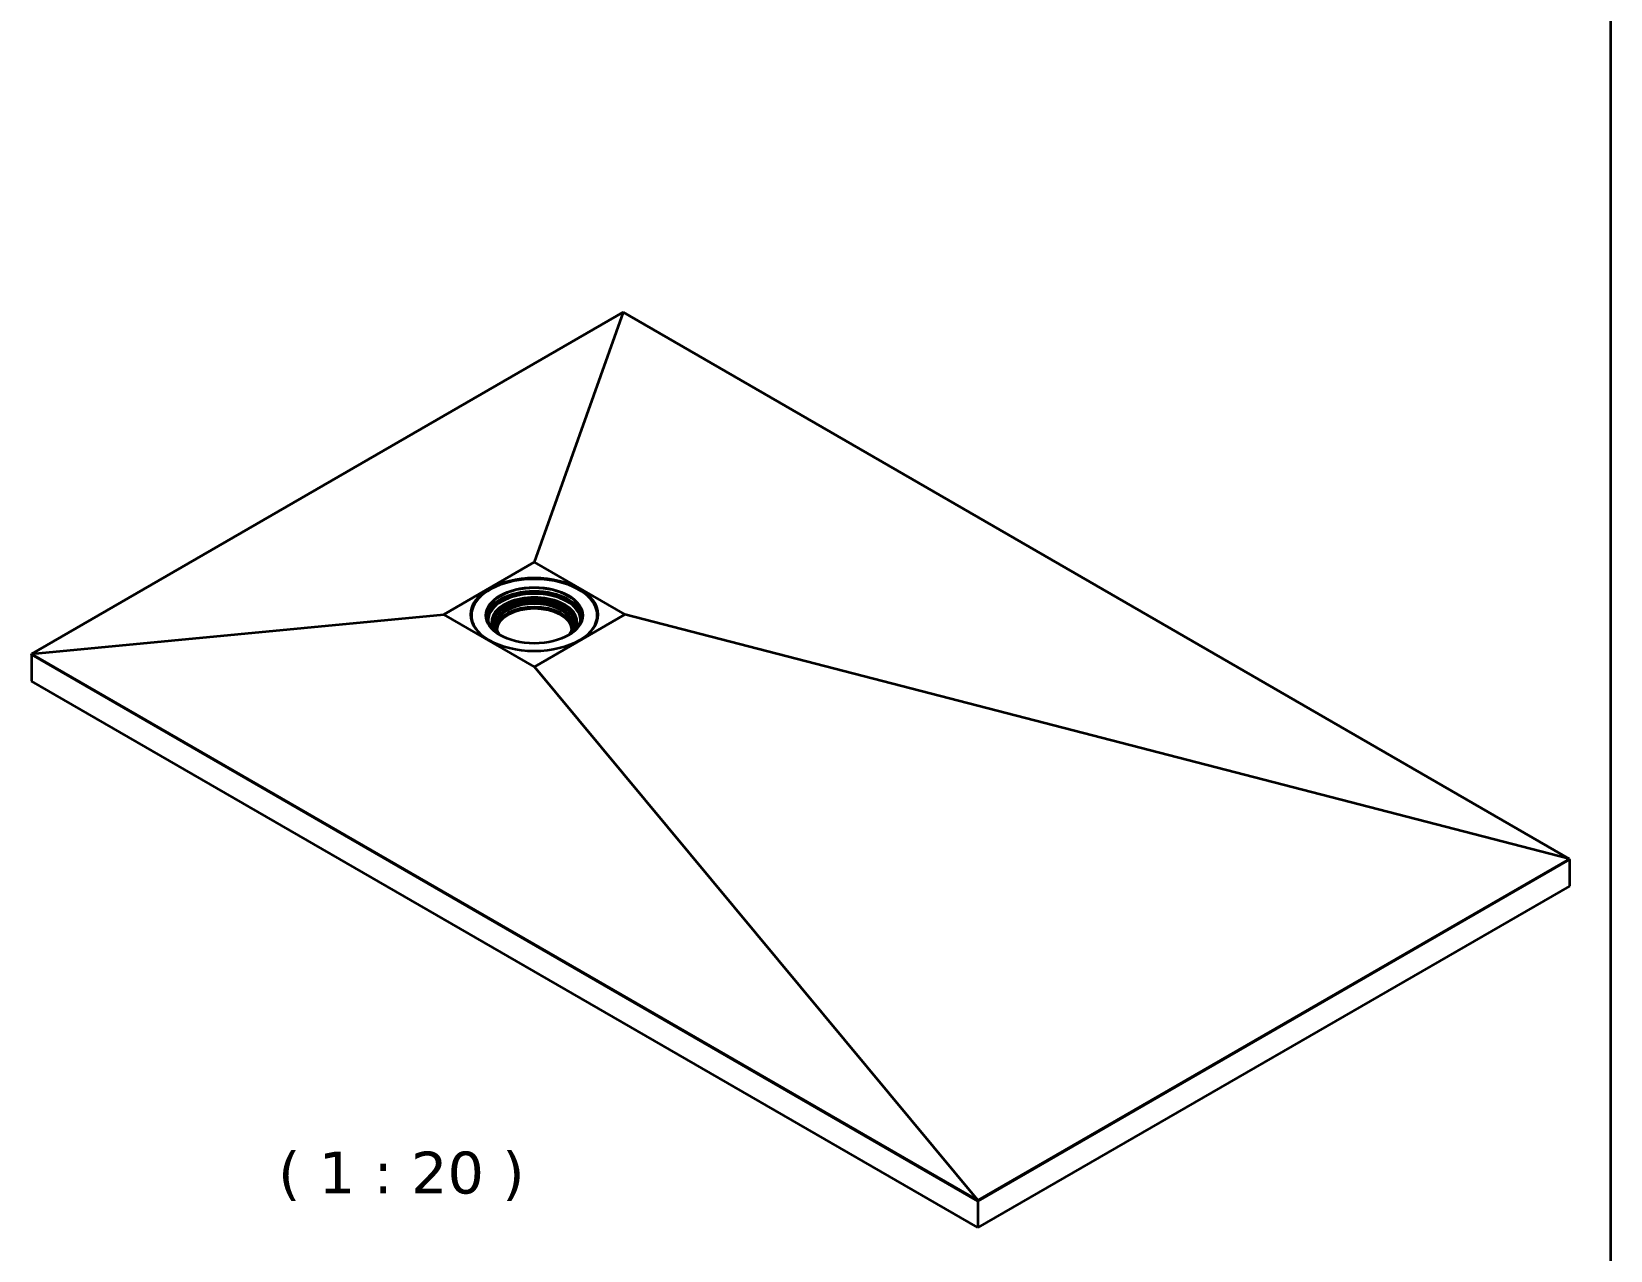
# Model space of a CAD drawing. Header units: millimetres. Extents: x 101 to 3000, y 150 to 4305.
# Drawn here: x 1584 to 3000, y 1108 to 2200 of the extents above; entities that cross this region are included whole.
import ezdxf

# ---------------------------------------------------------------- set-up
doc = ezdxf.new("R2010")
doc.units = ezdxf.units.MM
doc.header["$LTSCALE"] = 15
for name, color, linetype, lineweight in [('_Sichtbarkanten', 7, 'Continuous', 35), ('Rahmen (ISO)', 7, 'Continuous', 35), ('Symbol (ISO)', 7, 'Continuous', 25)]:
    doc.layers.add(name, color=color, linetype=linetype, lineweight=lineweight)
doc.styles.add('Notiztext (DIN)', font='verdana.ttf')

# ---------------------------------------------------------------- blocks, each defined once
blk = doc.blocks.new('Ränder Wedi_hoch')
at = {"layer": 'Rahmen (ISO)'}
blk.add_line((200, 287), (200, 10), dxfattribs=at)

msp = doc.modelspace()

# ---------------------------------------------------------------- linework, layer by layer
at = {"layer": '_Sichtbarkanten'}
for p, q in [((1584.442229654748, 1642.419676469146), (2114.679455146102, 1948.55228134094)), ((2114.679455146102, 1948.55228134094), (2035.141538307354, 1724.456641376488)), ((2114.679455146102, 1948.55228134094), (2114.698566016173, 1948.564166282799)), ((2114.698566016173, 1948.564166282799), (2963.141476294265, 1458.715423641713)), ((1954.028416565466, 1677.625958703999), (2035.141538307354, 1724.456641376488)), ((2035.141538307354, 1724.456641376488), (2116.255912137263, 1677.625235810642)), ((1584.442229654748, 1642.419676469146), (1954.028416565466, 1677.625958703999)), ((2035.142790395376, 1630.794553138153), (1954.028416565466, 1677.625958703999)), ((1978.696542314285, 1676.252448537299), (1978.696542314285, 1676.864820972995)), ((2116.255912137263, 1677.625235810642), (2035.142790395376, 1630.794553138153)), ((2091.571542314286, 1676.252448537299), (2091.571542314286, 1676.864820972995)), ((2963.141476294265, 1458.715423641713), (2116.255912137263, 1677.625235810642)), ((1998.421542314285, 1668.388520283743), (1998.421542314285, 1669.516351744646)), ((2071.846542314285, 1668.388520283743), (2071.846542314285, 1669.516351744645)), ((1584.353469307862, 1641.653405920487), (1584.423219577367, 1642.409552271731)), ((1584.442229654748, 1642.419676469146), (1584.423219577367, 1642.409552271731)), ((2432.866129855458, 1152.560809630646), (1584.423219577367, 1642.409552271731)), ((2432.881606731719, 1151.755457363851), (1584.353469307862, 1641.653405920487)), ((1584.353469307862, 1641.653405920487), (1584.353469307862, 1617.923974037275)), ((2432.866129855458, 1152.560809630646), (2035.142790395376, 1630.794553138153)), ((2432.881606731719, 1128.026025480639), (1584.353469307862, 1617.923974037275)), ((2963.174417896516, 1458.696948937175), (2432.899112081647, 1152.542358380349)), ((2963.141476294265, 1458.715423641713), (2963.174417896516, 1458.696948937175)), ((2963.211692621629, 1457.941675211749), (2963.174417896516, 1458.696948937175)), ((2963.211692621629, 1457.941675211749), (2432.881606731719, 1151.755457363851)), ((2963.211692621629, 1457.941675211749), (2963.211692621629, 1434.212243328536)), ((2963.211692621629, 1434.212243328536), (2432.881606731719, 1128.026025480639)), ((2432.866129855458, 1152.560809630646), (2432.899112081647, 1152.542358380349)), ((2432.881606731719, 1151.755457363851), (2432.899112081647, 1152.542358380349)), ((2432.881606731719, 1151.755457363851), (2432.881606731719, 1128.026025480639))]:
    msp.add_line(p, q, dxfattribs=at)
for centre, major_axis, ratio, start_param, end_param in [((2035.134042314285, 1676.864820972995), (56.43750000000006, -1.769417945496343e-13), 0.5773502691896265, 5.855646522484779, 9.852316745464135), ((2035.134042314285, 1676.558634755147), (-43.08750000000005, 1.290634266126744e-13), 0.5773502691896267, 2.360536686612998, 7.064241274156384), ((2035.134042314285, 1673.496772576668), (41.81250000000005, -1.327063459122257e-13), 0.5773502691896266, 6.101523588282076, 9.6064396796669), ((2035.134042314285, 1673.19058635882), (-41.43750000000005, 1.249000902703301e-13), 0.5773502691896265, 2.921742639459177, 6.503035321310212), ((2035.134042314285, 1673.496772576668), (43.08750000000005, -1.353084311261909e-13), 0.5773502691896266, 0.06157997227364496, 3.080012681316138), ((2035.134042314285, 1670.708122715653), (38.4375, -1.22818422099158e-13), 0.5773502691896265, 5.920464306779045, 9.78749896116993), ((2035.134042314285, 1672.272027705276), (41.43750000000006, -1.317956160873379e-13), 0.5773502691896265, 0.01919864854968254, 3.122394005040133), ((2035.134042314285, 1669.516351744645), (36.71250000000006, -1.165734175856414e-13), 0.5773502691896266, 5.869595892154507, 9.838367375794457), ((2035.134042314285, 1668.559789336284), (34.87755015066354, -1.092875789865388e-13), 0.5773502691896267, 5.800997883883916, 9.906965384065062), ((2035.134042314285, 1669.287765652776), (38.43749999999997, -1.216474837528736e-13), 0.5773502691896265, 0.03200716355504631, 3.109585490034758), ((2035.134042314285, 1667.495522706849), (34.12500000000003, -1.051242426441945e-13), 0.5773502691896267, 5.887174682716185, 9.820788585232775), ((2035.134042314286, 1675.027703665907), (-57.00000000000039, -3.122502256758253e-15), 0.5773502691896257, 6.077930574986188, 6.243632839828007), ((2035.134042314286, 1676.252448537299), (-56.43750000000033, 4.008587487720274e-14), 0.5773502691896267, 2.706168622523809e-15, 0.2174436002322538), ((2035.134042314285, 1664.617372259079), (34.12500000000001, -1.074661193367632e-13), 0.5773502691896263, 0.07310690340318564, 3.068485750186619), ((2035.134042314285, 1663.851906714459), (-33.75, 3.122502256758252e-15), 0.5773502691896256, 3.175343437729438, 6.249434523039954), ((2035.134042314285, 1663.423246009472), (33.75000000000001, -3.773023560249555e-15), 0.5773502691896254, 0.05105555707675773, 3.090537096513049), ((2035.134042314285, 1676.252448537299), (56.4375, -3.382710778154774e-13), 0.5773502691896267, 6.065741706947311, 6.283185307179589), ((2035.134042314285, 1675.027703665908), (56.99999999999998, -6.245004513516505e-15), 0.5773502691896257, 0.03955246735157125, 0.2052547321934081), ((2035.134042314285, 1668.388520283743), (-36.71250000000003, 1.099337620360385e-13), 0.5773502691896266, 5.828670879282053e-15, 0.3014258656042905), ((2035.134042314285, 1668.388520283743), (36.71250000000035, -1.321859288694327e-13), 0.5773502691896267, 5.981759441575309, 6.283185307179592)]:
    msp.add_ellipse(centre, major_axis=major_axis, ratio=ratio, start_param=start_param, end_param=end_param, dxfattribs=at)
for centre, major_axis, ratio in [((2035.134042314285, 1677.630286517614), (57.00000000000001, -3.405609128037668e-12), 0.5773502691896256), ((2035.134042314285, 1676.864820972995), (43.46250000000009, -1.35308431126191e-13), 0.5773502691896265)]:
    msp.add_ellipse(centre, major_axis=major_axis, ratio=ratio, dxfattribs=at)

# ---------------------------------------------------------------- block references
at = {"xscale": 15, "yscale": 15, "zscale": 15}
msp.add_blockref('Ränder Wedi_hoch', (0, 0), dxfattribs=at)

# ---------------------------------------------------------------- texts
at = {"layer": 'Symbol (ISO)', "insert": (1805.383829497016, 1196.086653363201), "char_height": 37.5, "width": 241.1020338535309, "attachment_point": 1, "style": 'Notiztext (DIN)'}
msp.add_mtext('{( 1 : 20 )}', dxfattribs=at)

doc.saveas('drawing.dxf')
